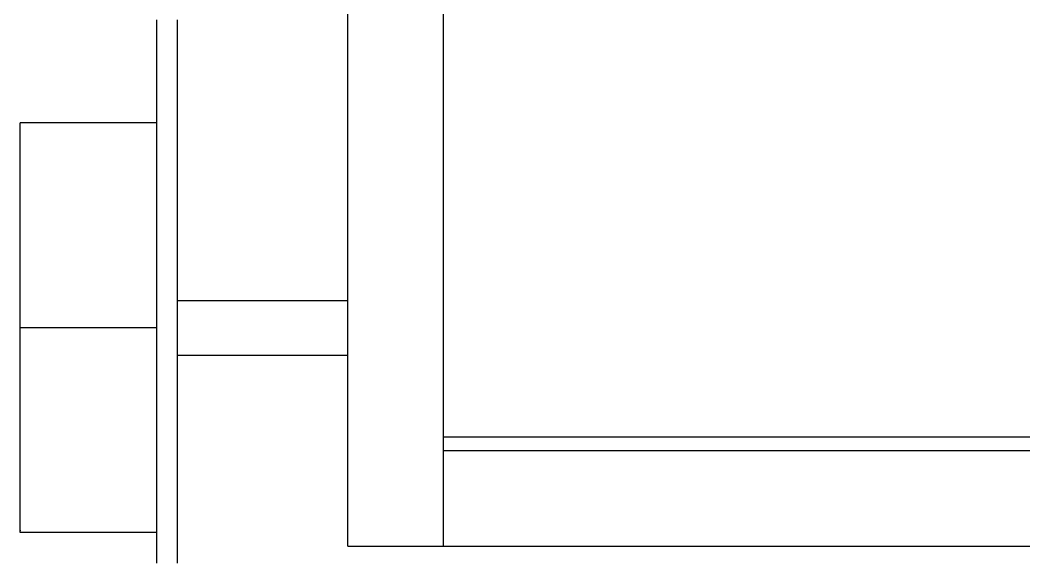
# Model space of a CAD drawing. Extents: x -24 to 123, y -44 to 344.
# Drawn here: x -24 to 49.5, y -1.2 to 38.5 of the extents above; entities that cross this region are included whole.
import ezdxf

# ---------------------------------------------------------------- set-up
doc = ezdxf.new("R2010")
doc.units = 0
doc.layers.get('0').update_dxf_attribs({"linetype": 'continuous'})

# ---------------------------------------------------------------- blocks, each defined once
blk = doc.blocks.new('FUSION037')
at = {"color": 0}
for p, q in [((0, 0), (0, 300)), ((7, 7), (7, 184)), ((7, 8), (7, 183)), ((-14, 31), (-24, 31)), ((-12.5, 18), (0, 18)), ((-14, 16), (-24, 16)), ((-12.5, 14), (0, 14)), ((7, 8), (87, 8)), ((7, 7), (87, 7)), ((7, 0), (7, 7)), ((-14, 1), (-24, 1)), ((0, 0), (7, 0)), ((7, 0), (87, 0))]:
    blk.add_line(p, q, dxfattribs=at)
for points in [[(-14, 38.55), (-14, 38.5), (-14, 38.45), (-14, 38.4), (-14, 38.35), (-14, 38.3), (-14, 38.25), (-14, 38.2), (-14, 38.15), (-14, 38.1), (-14, 38.05), (-14, 38), (-14, 37.95), (-14, 37.9), (-14, 37.85), (-14, 37.8), (-14, 37.75), (-14, 37.7), (-14, 37.65), (-14, 37.6), (-14, 37.55), (-14, 37.5), (-14, 37.45), (-14, 37.4), (-14, 37.35), (-14, 37.3), (-14, 37.25), (-14, 37.2), (-14, 37.15), (-14, 37.1), (-14, 37.05), (-14, 37), (-14, 36.95), (-14, 36.9), (-14, 36.85), (-14, 36.8), (-14, 36.75), (-14, 36.7), (-14, 36.65), (-14, 36.6), (-14, 36.55), (-14, 36.5), (-14, 36.45), (-14, 36.4), (-14, 36.35), (-14, 36.3), (-14, 36.25), (-14, 36.2), (-14, 36.15), (-14, 36.1), (-14, 36.05), (-14, 36), (-14, 35.95), (-14, 35.9), (-14, 35.85), (-14, 35.8), (-14, 35.75), (-14, 35.7), (-14, 35.65), (-14, 35.6), (-14, 35.55), (-14, 35.5), (-14, 35.45), (-14, 35.4), (-14, 35.35), (-14, 35.3), (-14, 35.25), (-14, 35.2), (-14, 35.15), (-14, 35.1), (-14, 35.05), (-14, 35), (-14, 34.95), (-14, 34.9), (-14, 34.85), (-14, 34.8), (-14, 34.75), (-14, 34.7), (-14, 34.65), (-14, 34.6), (-14, 34.55), (-14, 34.5), (-14, 34.45), (-14, 34.4), (-14, 34.35), (-14, 34.3), (-14, 34.25), (-14, 34.2), (-14, 34.15), (-14, 34.1), (-14, 34.05), (-14, 34), (-14, 33.95), (-14, 33.9), (-14, 33.85), (-14, 33.8), (-14, 33.75), (-14, 33.7), (-14, 33.65), (-14, 33.6), (-14, 33.55), (-14, 33.5), (-14, 33.45), (-14, 33.4), (-14, 33.35), (-14, 33.3), (-14, 33.25), (-14, 33.2), (-14, 33.15), (-14, 33.1), (-14, 33.05), (-14, 33), (-14, 32.95), (-14, 32.9), (-14, 32.85), (-14, 32.8), (-14, 32.75), (-14, 32.7), (-14, 32.65), (-14, 32.6), (-14, 32.55), (-14, 32.5), (-14, 32.45), (-14, 32.4), (-14, 32.35), (-14, 32.3), (-14, 32.25), (-14, 32.2), (-14, 32.15), (-14, 32.1), (-14, 32.05), (-14, 32), (-14, 31.95), (-14, 31.9), (-14, 31.85), (-14, 31.8), (-14, 31.75), (-14, 31.7), (-14, 31.65), (-14, 31.6), (-14, 31.55), (-14, 31.5), (-14, 31.45), (-14, 31.4), (-14, 31.35), (-14, 31.3), (-14, 31.25), (-14, 31.2), (-14, 31.15), (-14, 31.1), (-14, 31.05), (-14, 31), (-14, 30.95), (-14, 30.9), (-14, 30.85), (-14, 30.8), (-14, 30.75), (-14, 30.7), (-14, 30.65), (-14, 30.6), (-14, 30.55), (-14, 30.5), (-14, 30.45), (-14, 30.4), (-14, 30.35), (-14, 30.3), (-14, 30.25), (-14, 30.2), (-14, 30.15), (-14, 30.1), (-14, 30.05), (-14, 30), (-14, 29.95), (-14, 29.9), (-14, 29.85), (-14, 29.8), (-14, 29.75), (-14, 29.7), (-14, 29.65), (-14, 29.6), (-14, 29.55), (-14, 29.5), (-14, 29.45), (-14, 29.4), (-14, 29.35), (-14, 29.3), (-14, 29.25), (-14, 29.2), (-14, 29.15), (-14, 29.1), (-14, 29.05), (-14, 29), (-14, 28.95), (-14, 28.9), (-14, 28.85), (-14, 28.8), (-14, 28.75), (-14, 28.7), (-14, 28.65), (-14, 28.6), (-14, 28.55), (-14, 28.5), (-14, 28.45), (-14, 28.4), (-14, 28.35), (-14, 28.3), (-14, 28.25), (-14, 28.2), (-14, 28.15), (-14, 28.1), (-14, 28.05), (-14, 28), (-14, 27.95), (-14, 27.9), (-14, 27.85), (-14, 27.8), (-14, 27.75), (-14, 27.7), (-14, 27.65), (-14, 27.6), (-14, 27.55), (-14, 27.5), (-14, 27.45), (-14, 27.4), (-14, 27.35), (-14, 27.3), (-14, 27.25), (-14, 27.2), (-14, 27.15), (-14, 27.1), (-14, 27.05), (-14, 27), (-14, 26.95), (-14, 26.9), (-14, 26.85), (-14, 26.8), (-14, 26.75), (-14, 26.7), (-14, 26.65), (-14, 26.6), (-14, 26.55), (-14, 26.5), (-14, 26.45), (-14, 26.4), (-14, 26.35), (-14, 26.3), (-14, 26.25), (-14, 26.2), (-14, 26.15), (-14, 26.1), (-14, 26.05), (-14, 26), (-14, 25.95), (-14, 25.9), (-14, 25.85), (-14, 25.8), (-14, 25.75), (-14, 25.7), (-14, 25.65), (-14, 25.6), (-14, 25.55), (-14, 25.5), (-14, 25.45), (-14, 25.4), (-14, 25.35), (-14, 25.3), (-14, 25.25), (-14, 25.2), (-14, 25.15), (-14, 25.1), (-14, 25.05), (-14, 25), (-14, 24.95), (-14, 24.9), (-14, 24.85), (-14, 24.8), (-14, 24.75), (-14, 24.7), (-14, 24.65), (-14, 24.6), (-14, 24.55), (-14, 24.5), (-14, 24.45), (-14, 24.4), (-14, 24.35), (-14, 24.3), (-14, 24.25), (-14, 24.2), (-14, 24.15), (-14, 24.1), (-14, 24.05), (-14, 24), (-14, 23.95), (-14, 23.9), (-14, 23.85), (-14, 23.8), (-14, 23.75), (-14, 23.7), (-14, 23.65), (-14, 23.6), (-14, 23.55), (-14, 23.5), (-14, 23.45), (-14, 23.4), (-14, 23.35), (-14, 23.3), (-14, 23.25), (-14, 23.2), (-14, 23.15), (-14, 23.1), (-14, 23.05), (-14, 23), (-14, 22.95), (-14, 22.9), (-14, 22.85), (-14, 22.8), (-14, 22.75), (-14, 22.7), (-14, 22.65), (-14, 22.6), (-14, 22.55), (-14, 22.5), (-14, 22.45), (-14, 22.4), (-14, 22.35), (-14, 22.3), (-14, 22.25), (-14, 22.2), (-14, 22.15), (-14, 22.1), (-14, 22.05), (-14, 22), (-14, 21.95), (-14, 21.9), (-14, 21.85), (-14, 21.8), (-14, 21.75), (-14, 21.7), (-14, 21.65), (-14, 21.6), (-14, 21.55), (-14, 21.5), (-14, 21.45), (-14, 21.4), (-14, 21.35), (-14, 21.3), (-14, 21.25), (-14, 21.2), (-14, 21.15), (-14, 21.1), (-14, 21.05), (-14, 21), (-14, 20.95), (-14, 20.9), (-14, 20.85), (-14, 20.8), (-14, 20.75), (-14, 20.7), (-14, 20.65), (-14, 20.6), (-14, 20.55), (-14, 20.5), (-14, 20.45), (-14, 20.4), (-14, 20.35), (-14, 20.3), (-14, 20.25), (-14, 20.2), (-14, 20.15), (-14, 20.1), (-14, 20.05), (-14, 20), (-14, 19.95), (-14, 19.9), (-14, 19.85), (-14, 19.8), (-14, 19.75), (-14, 19.7), (-14, 19.65), (-14, 19.6), (-14, 19.55), (-14, 19.5), (-14, 19.45), (-14, 19.4), (-14, 19.35), (-14, 19.3), (-14, 19.25), (-14, 19.2), (-14, 19.15), (-14, 19.1), (-14, 19.05), (-14, 19), (-14, 18.95), (-14, 18.9), (-14, 18.85), (-14, 18.8), (-14, 18.75), (-14, 18.7), (-14, 18.65), (-14, 18.6), (-14, 18.55), (-14, 18.5), (-14, 18.45), (-14, 18.4), (-14, 18.35), (-14, 18.3), (-14, 18.25), (-14, 18.2), (-14, 18.15), (-14, 18.1), (-14, 18.05), (-14, 18), (-14, 17.95), (-14, 17.9), (-14, 17.85), (-14, 17.8), (-14, 17.75), (-14, 17.7), (-14, 17.65), (-14, 17.6), (-14, 17.55), (-14, 17.5), (-14, 17.45), (-14, 17.4), (-14, 17.35), (-14, 17.3), (-14, 17.25), (-14, 17.2), (-14, 17.15), (-14, 17.1), (-14, 17.05), (-14, 17), (-14, 16.95), (-14, 16.9), (-14, 16.85), (-14, 16.8), (-14, 16.75), (-14, 16.7), (-14, 16.65), (-14, 16.6), (-14, 16.55), (-14, 16.5), (-14, 16.45), (-14, 16.4), (-14, 16.35), (-14, 16.3), (-14, 16.25), (-14, 16.2), (-14, 16.15), (-14, 16.1), (-14, 16.05), (-14, 16), (-14, 15.95), (-14, 15.9), (-14, 15.85), (-14, 15.8), (-14, 15.75), (-14, 15.7), (-14, 15.65), (-14, 15.6), (-14, 15.55), (-14, 15.5), (-14, 15.45), (-14, 15.4), (-14, 15.35), (-14, 15.3), (-14, 15.25), (-14, 15.2), (-14, 15.15), (-14, 15.1), (-14, 15.05), (-14, 15), (-14, 14.95), (-14, 14.9), (-14, 14.85), (-14, 14.8), (-14, 14.75), (-14, 14.7), (-14, 14.65), (-14, 14.6), (-14, 14.55), (-14, 14.5), (-14, 14.45), (-14, 14.4), (-14, 14.35), (-14, 14.3), (-14, 14.25), (-14, 14.2), (-14, 14.15), (-14, 14.1), (-14, 14.05), (-14, 14), (-14, 13.95), (-14, 13.9), (-14, 13.85), (-14, 13.8), (-14, 13.75), (-14, 13.7), (-14, 13.65), (-14, 13.6), (-14, 13.55), (-14, 13.5), (-14, 13.45), (-14, 13.4), (-14, 13.35), (-14, 13.3), (-14, 13.25), (-14, 13.2), (-14, 13.15), (-14, 13.1), (-14, 13.05), (-14, 13), (-14, 12.95), (-14, 12.9), (-14, 12.85), (-14, 12.8), (-14, 12.75), (-14, 12.7), (-14, 12.65), (-14, 12.6), (-14, 12.55), (-14, 12.5), (-14, 12.45), (-14, 12.4), (-14, 12.35), (-14, 12.3), (-14, 12.25), (-14, 12.2), (-14, 12.15), (-14, 12.1), (-14, 12.05), (-14, 12), (-14, 11.95), (-14, 11.9), (-14, 11.85), (-14, 11.8), (-14, 11.75), (-14, 11.7), (-14, 11.65), (-14, 11.6), (-14, 11.55), (-14, 11.5), (-14, 11.45), (-14, 11.4), (-14, 11.35), (-14, 11.3), (-14, 11.25), (-14, 11.2), (-14, 11.15), (-14, 11.1), (-14, 11.05), (-14, 11), (-14, 10.95), (-14, 10.9), (-14, 10.85), (-14, 10.8), (-14, 10.75), (-14, 10.7), (-14, 10.65), (-14, 10.6), (-14, 10.55), (-14, 10.5), (-14, 10.45), (-14, 10.4), (-14, 10.35), (-14, 10.3), (-14, 10.25), (-14, 10.2), (-14, 10.15), (-14, 10.1), (-14, 10.05), (-14, 10), (-14, 9.95), (-14, 9.9), (-14, 9.85), (-14, 9.8), (-14, 9.75), (-14, 9.7), (-14, 9.65), (-14, 9.6), (-14, 9.55), (-14, 9.5), (-14, 9.45), (-14, 9.4), (-14, 9.35), (-14, 9.3), (-14, 9.25), (-14, 9.2), (-14, 9.15), (-14, 9.1), (-14, 9.05), (-14, 9), (-14, 8.95), (-14, 8.9), (-14, 8.85), (-14, 8.8), (-14, 8.75), (-14, 8.7), (-14, 8.65), (-14, 8.6), (-14, 8.55), (-14, 8.5), (-14, 8.45), (-14, 8.4), (-14, 8.35), (-14, 8.3), (-14, 8.25), (-14, 8.2), (-14, 8.15), (-14, 8.1), (-14, 8.05), (-14, 8), (-14, 7.95), (-14, 7.9), (-14, 7.85), (-14, 7.8), (-14, 7.75), (-14, 7.7), (-14, 7.65), (-14, 7.6), (-14, 7.55), (-14, 7.5), (-14, 7.45), (-14, 7.4), (-14, 7.35), (-14, 7.3), (-14, 7.25), (-14, 7.2), (-14, 7.15), (-14, 7.1), (-14, 7.05), (-14, 7), (-14, 6.95), (-14, 6.9), (-14, 6.85), (-14, 6.8), (-14, 6.75), (-14, 6.7), (-14, 6.65), (-14, 6.6), (-14, 6.55), (-14, 6.5), (-14, 6.45), (-14, 6.4), (-14, 6.35), (-14, 6.3), (-14, 6.25), (-14, 6.2), (-14, 6.15), (-14, 6.1), (-14, 6.05), (-14, 6), (-14, 5.95), (-14, 5.9), (-14, 5.85), (-14, 5.8), (-14, 5.75), (-14, 5.7), (-14, 5.65), (-14, 5.6), (-14, 5.55), (-14, 5.5), (-14, 5.45), (-14, 5.4), (-14, 5.35), (-14, 5.3), (-14, 5.25), (-14, 5.2), (-14, 5.15), (-14, 5.1), (-14, 5.05), (-14, 5), (-14, 4.95), (-14, 4.9), (-14, 4.85), (-14, 4.8), (-14, 4.75), (-14, 4.7), (-14, 4.65), (-14, 4.6), (-14, 4.55), (-14, 4.5), (-14, 4.45), (-14, 4.4), (-14, 4.35), (-14, 4.3), (-14, 4.25), (-14, 4.2), (-14, 4.15), (-14, 4.1), (-14, 4.05), (-14, 4), (-14, 3.95), (-14, 3.9), (-14, 3.85), (-14, 3.8), (-14, 3.75), (-14, 3.7), (-14, 3.65), (-14, 3.6), (-14, 3.55), (-14, 3.5), (-14, 3.45), (-14, 3.4), (-14, 3.35), (-14, 3.3), (-14, 3.25), (-14, 3.2), (-14, 3.15), (-14, 3.1), (-14, 3.05), (-14, 3), (-14, 2.95), (-14, 2.9), (-14, 2.85), (-14, 2.8), (-14, 2.75), (-14, 2.7), (-14, 2.65), (-14, 2.6), (-14, 2.55), (-14, 2.5), (-14, 2.45), (-14, 2.4), (-14, 2.35), (-14, 2.3), (-14, 2.25), (-14, 2.2), (-14, 2.15), (-14, 2.1), (-14, 2.05), (-14, 2), (-14, 1.95), (-14, 1.9), (-14, 1.85), (-14, 1.8), (-14, 1.75), (-14, 1.7), (-14, 1.65), (-14, 1.6), (-14, 1.55), (-14, 1.5), (-14, 1.45), (-14, 1.4), (-14, 1.35), (-14, 1.3), (-14, 1.25), (-14, 1.2), (-14, 1.15), (-14, 1.1), (-14, 1.05), (-14, 1), (-14, 0.95), (-14, 0.9), (-14, 0.85), (-14, 0.8), (-14, 0.75), (-14, 0.7), (-14, 0.65), (-14, 0.6), (-14, 0.55), (-14, 0.5), (-14, 0.45), (-14, 0.4), (-14, 0.35), (-14, 0.3), (-14, 0.25), (-14, 0.2), (-14, 0.15), (-14, 0.1), (-14, 0.05), (-14, 0), (-14, -0.05), (-14, -0.1), (-14, -0.15), (-14, -0.2), (-14, -0.25), (-14, -0.3), (-14, -0.35), (-14, -0.4), (-14, -0.45), (-14, -0.5), (-14, -0.55), (-14, -0.6), (-14, -0.65), (-14, -0.7), (-14, -0.75), (-14, -0.8), (-14, -0.85), (-14, -0.9), (-14, -0.95), (-14, -1), (-14, -1.05), (-14, -1.1), (-14, -1.15), (-14, -1.2), (-14, -1.25)], [(-12.5, 38.55), (-12.5, 38.5), (-12.5, 38.45), (-12.5, 38.4), (-12.5, 38.35), (-12.5, 38.3), (-12.5, 38.25), (-12.5, 38.2), (-12.5, 38.15), (-12.5, 38.1), (-12.5, 38.05), (-12.5, 38), (-12.5, 37.95), (-12.5, 37.9), (-12.5, 37.85), (-12.5, 37.8), (-12.5, 37.75), (-12.5, 37.7), (-12.5, 37.65), (-12.5, 37.6), (-12.5, 37.55), (-12.5, 37.5), (-12.5, 37.45), (-12.5, 37.4), (-12.5, 37.35), (-12.5, 37.3), (-12.5, 37.25), (-12.5, 37.2), (-12.5, 37.15), (-12.5, 37.1), (-12.5, 37.05), (-12.5, 37), (-12.5, 36.95), (-12.5, 36.9), (-12.5, 36.85), (-12.5, 36.8), (-12.5, 36.75), (-12.5, 36.7), (-12.5, 36.65), (-12.5, 36.6), (-12.5, 36.55), (-12.5, 36.5), (-12.5, 36.45), (-12.5, 36.4), (-12.5, 36.35), (-12.5, 36.3), (-12.5, 36.25), (-12.5, 36.2), (-12.5, 36.15), (-12.5, 36.1), (-12.5, 36.05), (-12.5, 36), (-12.5, 35.95), (-12.5, 35.9), (-12.5, 35.85), (-12.5, 35.8), (-12.5, 35.75), (-12.5, 35.7), (-12.5, 35.65), (-12.5, 35.6), (-12.5, 35.55), (-12.5, 35.5), (-12.5, 35.45), (-12.5, 35.4), (-12.5, 35.35), (-12.5, 35.3), (-12.5, 35.25), (-12.5, 35.2), (-12.5, 35.15), (-12.5, 35.1), (-12.5, 35.05), (-12.5, 35), (-12.5, 34.95), (-12.5, 34.9), (-12.5, 34.85), (-12.5, 34.8), (-12.5, 34.75), (-12.5, 34.7), (-12.5, 34.65), (-12.5, 34.6), (-12.5, 34.55), (-12.5, 34.5), (-12.5, 34.45), (-12.5, 34.4), (-12.5, 34.35), (-12.5, 34.3), (-12.5, 34.25), (-12.5, 34.2), (-12.5, 34.15), (-12.5, 34.1), (-12.5, 34.05), (-12.5, 34), (-12.5, 33.95), (-12.5, 33.9), (-12.5, 33.85), (-12.5, 33.8), (-12.5, 33.75), (-12.5, 33.7), (-12.5, 33.65), (-12.5, 33.6), (-12.5, 33.55), (-12.5, 33.5), (-12.5, 33.45), (-12.5, 33.4), (-12.5, 33.35), (-12.5, 33.3), (-12.5, 33.25), (-12.5, 33.2), (-12.5, 33.15), (-12.5, 33.1), (-12.5, 33.05), (-12.5, 33), (-12.5, 32.95), (-12.5, 32.9), (-12.5, 32.85), (-12.5, 32.8), (-12.5, 32.75), (-12.5, 32.7), (-12.5, 32.65), (-12.5, 32.6), (-12.5, 32.55), (-12.5, 32.5), (-12.5, 32.45), (-12.5, 32.4), (-12.5, 32.35), (-12.5, 32.3), (-12.5, 32.25), (-12.5, 32.2), (-12.5, 32.15), (-12.5, 32.1), (-12.5, 32.05), (-12.5, 32), (-12.5, 31.95), (-12.5, 31.9), (-12.5, 31.85), (-12.5, 31.8), (-12.5, 31.75), (-12.5, 31.7), (-12.5, 31.65), (-12.5, 31.6), (-12.5, 31.55), (-12.5, 31.5), (-12.5, 31.45), (-12.5, 31.4), (-12.5, 31.35), (-12.5, 31.3), (-12.5, 31.25), (-12.5, 31.2), (-12.5, 31.15), (-12.5, 31.1), (-12.5, 31.05), (-12.5, 31), (-12.5, 30.95), (-12.5, 30.9), (-12.5, 30.85), (-12.5, 30.8), (-12.5, 30.75), (-12.5, 30.7), (-12.5, 30.65), (-12.5, 30.6), (-12.5, 30.55), (-12.5, 30.5), (-12.5, 30.45), (-12.5, 30.4), (-12.5, 30.35), (-12.5, 30.3), (-12.5, 30.25), (-12.5, 30.2), (-12.5, 30.15), (-12.5, 30.1), (-12.5, 30.05), (-12.5, 30), (-12.5, 29.95), (-12.5, 29.9), (-12.5, 29.85), (-12.5, 29.8), (-12.5, 29.75), (-12.5, 29.7), (-12.5, 29.65), (-12.5, 29.6), (-12.5, 29.55), (-12.5, 29.5), (-12.5, 29.45), (-12.5, 29.4), (-12.5, 29.35), (-12.5, 29.3), (-12.5, 29.25), (-12.5, 29.2), (-12.5, 29.15), (-12.5, 29.1), (-12.5, 29.05), (-12.5, 29), (-12.5, 28.95), (-12.5, 28.9), (-12.5, 28.85), (-12.5, 28.8), (-12.5, 28.75), (-12.5, 28.7), (-12.5, 28.65), (-12.5, 28.6), (-12.5, 28.55), (-12.5, 28.5), (-12.5, 28.45), (-12.5, 28.4), (-12.5, 28.35), (-12.5, 28.3), (-12.5, 28.25), (-12.5, 28.2), (-12.5, 28.15), (-12.5, 28.1), (-12.5, 28.05), (-12.5, 28), (-12.5, 27.95), (-12.5, 27.9), (-12.5, 27.85), (-12.5, 27.8), (-12.5, 27.75), (-12.5, 27.7), (-12.5, 27.65), (-12.5, 27.6), (-12.5, 27.55), (-12.5, 27.5), (-12.5, 27.45), (-12.5, 27.4), (-12.5, 27.35), (-12.5, 27.3), (-12.5, 27.25), (-12.5, 27.2), (-12.5, 27.15), (-12.5, 27.1), (-12.5, 27.05), (-12.5, 27), (-12.5, 26.95), (-12.5, 26.9), (-12.5, 26.85), (-12.5, 26.8), (-12.5, 26.75), (-12.5, 26.7), (-12.5, 26.65), (-12.5, 26.6), (-12.5, 26.55), (-12.5, 26.5), (-12.5, 26.45), (-12.5, 26.4), (-12.5, 26.35), (-12.5, 26.3), (-12.5, 26.25), (-12.5, 26.2), (-12.5, 26.15), (-12.5, 26.1), (-12.5, 26.05), (-12.5, 26), (-12.5, 25.95), (-12.5, 25.9), (-12.5, 25.85), (-12.5, 25.8), (-12.5, 25.75), (-12.5, 25.7), (-12.5, 25.65), (-12.5, 25.6), (-12.5, 25.55), (-12.5, 25.5), (-12.5, 25.45), (-12.5, 25.4), (-12.5, 25.35), (-12.5, 25.3), (-12.5, 25.25), (-12.5, 25.2), (-12.5, 25.15), (-12.5, 25.1), (-12.5, 25.05), (-12.5, 25), (-12.5, 24.95), (-12.5, 24.9), (-12.5, 24.85), (-12.5, 24.8), (-12.5, 24.75), (-12.5, 24.7), (-12.5, 24.65), (-12.5, 24.6), (-12.5, 24.55), (-12.5, 24.5), (-12.5, 24.45), (-12.5, 24.4), (-12.5, 24.35), (-12.5, 24.3), (-12.5, 24.25), (-12.5, 24.2), (-12.5, 24.15), (-12.5, 24.1), (-12.5, 24.05), (-12.5, 24), (-12.5, 23.95), (-12.5, 23.9), (-12.5, 23.85), (-12.5, 23.8), (-12.5, 23.75), (-12.5, 23.7), (-12.5, 23.65), (-12.5, 23.6), (-12.5, 23.55), (-12.5, 23.5), (-12.5, 23.45), (-12.5, 23.4), (-12.5, 23.35), (-12.5, 23.3), (-12.5, 23.25), (-12.5, 23.2), (-12.5, 23.15), (-12.5, 23.1), (-12.5, 23.05), (-12.5, 23), (-12.5, 22.95), (-12.5, 22.9), (-12.5, 22.85), (-12.5, 22.8), (-12.5, 22.75), (-12.5, 22.7), (-12.5, 22.65), (-12.5, 22.6), (-12.5, 22.55), (-12.5, 22.5), (-12.5, 22.45), (-12.5, 22.4), (-12.5, 22.35), (-12.5, 22.3), (-12.5, 22.25), (-12.5, 22.2), (-12.5, 22.15), (-12.5, 22.1), (-12.5, 22.05), (-12.5, 22), (-12.5, 21.95), (-12.5, 21.9), (-12.5, 21.85), (-12.5, 21.8), (-12.5, 21.75), (-12.5, 21.7), (-12.5, 21.65), (-12.5, 21.6), (-12.5, 21.55), (-12.5, 21.5), (-12.5, 21.45), (-12.5, 21.4), (-12.5, 21.35), (-12.5, 21.3), (-12.5, 21.25), (-12.5, 21.2), (-12.5, 21.15), (-12.5, 21.1), (-12.5, 21.05), (-12.5, 21), (-12.5, 20.95), (-12.5, 20.9), (-12.5, 20.85), (-12.5, 20.8), (-12.5, 20.75), (-12.5, 20.7), (-12.5, 20.65), (-12.5, 20.6), (-12.5, 20.55), (-12.5, 20.5), (-12.5, 20.45), (-12.5, 20.4), (-12.5, 20.35), (-12.5, 20.3), (-12.5, 20.25), (-12.5, 20.2), (-12.5, 20.15), (-12.5, 20.1), (-12.5, 20.05), (-12.5, 20), (-12.5, 19.95), (-12.5, 19.9), (-12.5, 19.85), (-12.5, 19.8), (-12.5, 19.75), (-12.5, 19.7), (-12.5, 19.65), (-12.5, 19.6), (-12.5, 19.55), (-12.5, 19.5), (-12.5, 19.45), (-12.5, 19.4), (-12.5, 19.35), (-12.5, 19.3), (-12.5, 19.25), (-12.5, 19.2), (-12.5, 19.15), (-12.5, 19.1), (-12.5, 19.05), (-12.5, 19), (-12.5, 18.95), (-12.5, 18.9), (-12.5, 18.85), (-12.5, 18.8), (-12.5, 18.75), (-12.5, 18.7), (-12.5, 18.65), (-12.5, 18.6), (-12.5, 18.55), (-12.5, 18.5), (-12.5, 18.45), (-12.5, 18.4), (-12.5, 18.35), (-12.5, 18.3), (-12.5, 18.25), (-12.5, 18.2), (-12.5, 18.15), (-12.5, 18.1), (-12.5, 18.05), (-12.5, 18), (-12.5, 17.95), (-12.5, 17.9), (-12.5, 17.85), (-12.5, 17.8), (-12.5, 17.75), (-12.5, 17.7), (-12.5, 17.65), (-12.5, 17.6), (-12.5, 17.55), (-12.5, 17.5), (-12.5, 17.45), (-12.5, 17.4), (-12.5, 17.35), (-12.5, 17.3), (-12.5, 17.25), (-12.5, 17.2), (-12.5, 17.15), (-12.5, 17.1), (-12.5, 17.05), (-12.5, 17), (-12.5, 16.95), (-12.5, 16.9), (-12.5, 16.85), (-12.5, 16.8), (-12.5, 16.75), (-12.5, 16.7), (-12.5, 16.65), (-12.5, 16.6), (-12.5, 16.55), (-12.5, 16.5), (-12.5, 16.45), (-12.5, 16.4), (-12.5, 16.35), (-12.5, 16.3), (-12.5, 16.25), (-12.5, 16.2), (-12.5, 16.15), (-12.5, 16.1), (-12.5, 16.05), (-12.5, 16), (-12.5, 15.95), (-12.5, 15.9), (-12.5, 15.85), (-12.5, 15.8), (-12.5, 15.75), (-12.5, 15.7), (-12.5, 15.65), (-12.5, 15.6), (-12.5, 15.55), (-12.5, 15.5), (-12.5, 15.45), (-12.5, 15.4), (-12.5, 15.35), (-12.5, 15.3), (-12.5, 15.25), (-12.5, 15.2), (-12.5, 15.15), (-12.5, 15.1), (-12.5, 15.05), (-12.5, 15), (-12.5, 14.95), (-12.5, 14.9), (-12.5, 14.85), (-12.5, 14.8), (-12.5, 14.75), (-12.5, 14.7), (-12.5, 14.65), (-12.5, 14.6), (-12.5, 14.55), (-12.5, 14.5), (-12.5, 14.45), (-12.5, 14.4), (-12.5, 14.35), (-12.5, 14.3), (-12.5, 14.25), (-12.5, 14.2), (-12.5, 14.15), (-12.5, 14.1), (-12.5, 14.05), (-12.5, 14), (-12.5, 13.95), (-12.5, 13.9), (-12.5, 13.85), (-12.5, 13.8), (-12.5, 13.75), (-12.5, 13.7), (-12.5, 13.65), (-12.5, 13.6), (-12.5, 13.55), (-12.5, 13.5), (-12.5, 13.45), (-12.5, 13.4), (-12.5, 13.35), (-12.5, 13.3), (-12.5, 13.25), (-12.5, 13.2), (-12.5, 13.15), (-12.5, 13.1), (-12.5, 13.05), (-12.5, 13), (-12.5, 12.95), (-12.5, 12.9), (-12.5, 12.85), (-12.5, 12.8), (-12.5, 12.75), (-12.5, 12.7), (-12.5, 12.65), (-12.5, 12.6), (-12.5, 12.55), (-12.5, 12.5), (-12.5, 12.45), (-12.5, 12.4), (-12.5, 12.35), (-12.5, 12.3), (-12.5, 12.25), (-12.5, 12.2), (-12.5, 12.15), (-12.5, 12.1), (-12.5, 12.05), (-12.5, 12), (-12.5, 11.95), (-12.5, 11.9), (-12.5, 11.85), (-12.5, 11.8), (-12.5, 11.75), (-12.5, 11.7), (-12.5, 11.65), (-12.5, 11.6), (-12.5, 11.55), (-12.5, 11.5), (-12.5, 11.45), (-12.5, 11.4), (-12.5, 11.35), (-12.5, 11.3), (-12.5, 11.25), (-12.5, 11.2), (-12.5, 11.15), (-12.5, 11.1), (-12.5, 11.05), (-12.5, 11), (-12.5, 10.95), (-12.5, 10.9), (-12.5, 10.85), (-12.5, 10.8), (-12.5, 10.75), (-12.5, 10.7), (-12.5, 10.65), (-12.5, 10.6), (-12.5, 10.55), (-12.5, 10.5), (-12.5, 10.45), (-12.5, 10.4), (-12.5, 10.35), (-12.5, 10.3), (-12.5, 10.25), (-12.5, 10.2), (-12.5, 10.15), (-12.5, 10.1), (-12.5, 10.05), (-12.5, 10), (-12.5, 9.95), (-12.5, 9.9), (-12.5, 9.85), (-12.5, 9.8), (-12.5, 9.75), (-12.5, 9.7), (-12.5, 9.65), (-12.5, 9.6), (-12.5, 9.55), (-12.5, 9.5), (-12.5, 9.45), (-12.5, 9.4), (-12.5, 9.35), (-12.5, 9.3), (-12.5, 9.25), (-12.5, 9.2), (-12.5, 9.15), (-12.5, 9.1), (-12.5, 9.05), (-12.5, 9), (-12.5, 8.95), (-12.5, 8.9), (-12.5, 8.85), (-12.5, 8.8), (-12.5, 8.75), (-12.5, 8.7), (-12.5, 8.65), (-12.5, 8.6), (-12.5, 8.55), (-12.5, 8.5), (-12.5, 8.45), (-12.5, 8.4), (-12.5, 8.35), (-12.5, 8.3), (-12.5, 8.25), (-12.5, 8.2), (-12.5, 8.15), (-12.5, 8.1), (-12.5, 8.05), (-12.5, 8), (-12.5, 7.95), (-12.5, 7.9), (-12.5, 7.85), (-12.5, 7.8), (-12.5, 7.75), (-12.5, 7.7), (-12.5, 7.65), (-12.5, 7.6), (-12.5, 7.55), (-12.5, 7.5), (-12.5, 7.45), (-12.5, 7.4), (-12.5, 7.35), (-12.5, 7.3), (-12.5, 7.25), (-12.5, 7.2), (-12.5, 7.15), (-12.5, 7.1), (-12.5, 7.05), (-12.5, 7), (-12.5, 6.95), (-12.5, 6.9), (-12.5, 6.85), (-12.5, 6.8), (-12.5, 6.75), (-12.5, 6.7), (-12.5, 6.65), (-12.5, 6.6), (-12.5, 6.55), (-12.5, 6.5), (-12.5, 6.45), (-12.5, 6.4), (-12.5, 6.35), (-12.5, 6.3), (-12.5, 6.25), (-12.5, 6.2), (-12.5, 6.15), (-12.5, 6.1), (-12.5, 6.05), (-12.5, 6), (-12.5, 5.95), (-12.5, 5.9), (-12.5, 5.85), (-12.5, 5.8), (-12.5, 5.75), (-12.5, 5.7), (-12.5, 5.65), (-12.5, 5.6), (-12.5, 5.55), (-12.5, 5.5), (-12.5, 5.45), (-12.5, 5.4), (-12.5, 5.35), (-12.5, 5.3), (-12.5, 5.25), (-12.5, 5.2), (-12.5, 5.15), (-12.5, 5.1), (-12.5, 5.05), (-12.5, 5), (-12.5, 4.95), (-12.5, 4.9), (-12.5, 4.85), (-12.5, 4.8), (-12.5, 4.75), (-12.5, 4.7), (-12.5, 4.65), (-12.5, 4.6), (-12.5, 4.55), (-12.5, 4.5), (-12.5, 4.45), (-12.5, 4.4), (-12.5, 4.35), (-12.5, 4.3), (-12.5, 4.25), (-12.5, 4.2), (-12.5, 4.15), (-12.5, 4.1), (-12.5, 4.05), (-12.5, 4), (-12.5, 3.95), (-12.5, 3.9), (-12.5, 3.85), (-12.5, 3.8), (-12.5, 3.75), (-12.5, 3.7), (-12.5, 3.65), (-12.5, 3.6), (-12.5, 3.55), (-12.5, 3.5), (-12.5, 3.45), (-12.5, 3.4), (-12.5, 3.35), (-12.5, 3.3), (-12.5, 3.25), (-12.5, 3.2), (-12.5, 3.15), (-12.5, 3.1), (-12.5, 3.05), (-12.5, 3), (-12.5, 2.95), (-12.5, 2.9), (-12.5, 2.85), (-12.5, 2.8), (-12.5, 2.75), (-12.5, 2.7), (-12.5, 2.65), (-12.5, 2.6), (-12.5, 2.55), (-12.5, 2.5), (-12.5, 2.45), (-12.5, 2.4), (-12.5, 2.35), (-12.5, 2.3), (-12.5, 2.25), (-12.5, 2.2), (-12.5, 2.15), (-12.5, 2.1), (-12.5, 2.05), (-12.5, 2), (-12.5, 1.95), (-12.5, 1.9), (-12.5, 1.85), (-12.5, 1.8), (-12.5, 1.75), (-12.5, 1.7), (-12.5, 1.65), (-12.5, 1.6), (-12.5, 1.55), (-12.5, 1.5), (-12.5, 1.45), (-12.5, 1.4), (-12.5, 1.35), (-12.5, 1.3), (-12.5, 1.25), (-12.5, 1.2), (-12.5, 1.15), (-12.5, 1.1), (-12.5, 1.05), (-12.5, 1), (-12.5, 0.95), (-12.5, 0.9), (-12.5, 0.85), (-12.5, 0.8), (-12.5, 0.75), (-12.5, 0.7), (-12.5, 0.65), (-12.5, 0.6), (-12.5, 0.55), (-12.5, 0.5), (-12.5, 0.45), (-12.5, 0.4), (-12.5, 0.35), (-12.5, 0.3), (-12.5, 0.25), (-12.5, 0.2), (-12.5, 0.15), (-12.5, 0.1), (-12.5, 0.05), (-12.5, 0), (-12.5, -0.05), (-12.5, -0.1), (-12.5, -0.15), (-12.5, -0.2), (-12.5, -0.25), (-12.5, -0.3), (-12.5, -0.35), (-12.5, -0.4), (-12.5, -0.45), (-12.5, -0.5), (-12.5, -0.55), (-12.5, -0.6), (-12.5, -0.65), (-12.5, -0.7), (-12.5, -0.75), (-12.5, -0.8), (-12.5, -0.85), (-12.5, -0.9), (-12.5, -0.95), (-12.5, -1), (-12.5, -1.05), (-12.5, -1.1), (-12.5, -1.15), (-12.5, -1.2), (-12.5, -1.25)], [(-24, 16), (-24, 16.05), (-24, 16.1), (-24, 16.15), (-24, 16.2), (-24, 16.25), (-24, 16.3), (-24, 16.35), (-24, 16.4), (-24, 16.45), (-24, 16.5), (-24, 16.55), (-24, 16.6), (-24, 16.65), (-24, 16.7), (-24, 16.75), (-24, 16.8), (-24, 16.85), (-24, 16.9), (-24, 16.95), (-24, 17), (-24, 17.05), (-24, 17.1), (-24, 17.15), (-24, 17.2), (-24, 17.25), (-24, 17.3), (-24, 17.35), (-24, 17.4), (-24, 17.45), (-24, 17.5), (-24, 17.55), (-24, 17.6), (-24, 17.65), (-24, 17.7), (-24, 17.75), (-24, 17.8), (-24, 17.85), (-24, 17.9), (-24, 17.95), (-24, 18), (-24, 18.05), (-24, 18.1), (-24, 18.15), (-24, 18.2), (-24, 18.25), (-24, 18.3), (-24, 18.35), (-24, 18.4), (-24, 18.45), (-24, 18.5), (-24, 18.55), (-24, 18.6), (-24, 18.65), (-24, 18.7), (-24, 18.75), (-24, 18.8), (-24, 18.85), (-24, 18.9), (-24, 18.95), (-24, 19), (-24, 19.05), (-24, 19.1), (-24, 19.15), (-24, 19.2), (-24, 19.25), (-24, 19.3), (-24, 19.35), (-24, 19.4), (-24, 19.45), (-24, 19.5), (-24, 19.55), (-24, 19.6), (-24, 19.65), (-24, 19.7), (-24, 19.75), (-24, 19.8), (-24, 19.85), (-24, 19.9), (-24, 19.95), (-24, 20), (-24, 20.05), (-24, 20.1), (-24, 20.15), (-24, 20.2), (-24, 20.25), (-24, 20.3), (-24, 20.35), (-24, 20.4), (-24, 20.45), (-24, 20.5), (-24, 20.55), (-24, 20.6), (-24, 20.65), (-24, 20.7), (-24, 20.75), (-24, 20.8), (-24, 20.85), (-24, 20.9), (-24, 20.95), (-24, 21), (-24, 21.05), (-24, 21.1), (-24, 21.15), (-24, 21.2), (-24, 21.25), (-24, 21.3), (-24, 21.35), (-24, 21.4), (-24, 21.45), (-24, 21.5), (-24, 21.55), (-24, 21.6), (-24, 21.65), (-24, 21.7), (-24, 21.75), (-24, 21.8), (-24, 21.85), (-24, 21.9), (-24, 21.95), (-24, 22), (-24, 22.05), (-24, 22.1), (-24, 22.15), (-24, 22.2), (-24, 22.25), (-24, 22.3), (-24, 22.35), (-24, 22.4), (-24, 22.45), (-24, 22.5), (-24, 22.55), (-24, 22.6), (-24, 22.65), (-24, 22.7), (-24, 22.75), (-24, 22.8), (-24, 22.85), (-24, 22.9), (-24, 22.95), (-24, 23), (-24, 23.05), (-24, 23.1), (-24, 23.15), (-24, 23.2), (-24, 23.25), (-24, 23.3), (-24, 23.35), (-24, 23.4), (-24, 23.45), (-24, 23.5), (-24, 23.55), (-24, 23.6), (-24, 23.65), (-24, 23.7), (-24, 23.75), (-24, 23.8), (-24, 23.85), (-24, 23.9), (-24, 23.95), (-24, 24), (-24, 24.05), (-24, 24.1), (-24, 24.15), (-24, 24.2), (-24, 24.25), (-24, 24.3), (-24, 24.35), (-24, 24.4), (-24, 24.45), (-24, 24.5), (-24, 24.55), (-24, 24.6), (-24, 24.65), (-24, 24.7), (-24, 24.75), (-24, 24.8), (-24, 24.85), (-24, 24.9), (-24, 24.95), (-24, 25), (-24, 25.05), (-24, 25.1), (-24, 25.15), (-24, 25.2), (-24, 25.25), (-24, 25.3), (-24, 25.35), (-24, 25.4), (-24, 25.45), (-24, 25.5), (-24, 25.55), (-24, 25.6), (-24, 25.65), (-24, 25.7), (-24, 25.75), (-24, 25.8), (-24, 25.85), (-24, 25.9), (-24, 25.95), (-24, 26), (-24, 26.05), (-24, 26.1), (-24, 26.15), (-24, 26.2), (-24, 26.25), (-24, 26.3), (-24, 26.35), (-24, 26.4), (-24, 26.45), (-24, 26.5), (-24, 26.55), (-24, 26.6), (-24, 26.65), (-24, 26.7), (-24, 26.75), (-24, 26.8), (-24, 26.85), (-24, 26.9), (-24, 26.95), (-24, 27), (-24, 27.05), (-24, 27.1), (-24, 27.15), (-24, 27.2), (-24, 27.25), (-24, 27.3), (-24, 27.35), (-24, 27.4), (-24, 27.45), (-24, 27.5), (-24, 27.55), (-24, 27.6), (-24, 27.65), (-24, 27.7), (-24, 27.75), (-24, 27.8), (-24, 27.85), (-24, 27.9), (-24, 27.95), (-24, 28), (-24, 28.05), (-24, 28.1), (-24, 28.15), (-24, 28.2), (-24, 28.25), (-24, 28.3), (-24, 28.35), (-24, 28.4), (-24, 28.45), (-24, 28.5), (-24, 28.55), (-24, 28.6), (-24, 28.65), (-24, 28.7), (-24, 28.75), (-24, 28.8), (-24, 28.85), (-24, 28.9), (-24, 28.95), (-24, 29), (-24, 29.05), (-24, 29.1), (-24, 29.15), (-24, 29.2), (-24, 29.25), (-24, 29.3), (-24, 29.35), (-24, 29.4), (-24, 29.45), (-24, 29.5), (-24, 29.55), (-24, 29.6), (-24, 29.65), (-24, 29.7), (-24, 29.75), (-24, 29.8), (-24, 29.85), (-24, 29.9), (-24, 29.95), (-24, 30), (-24, 30.05), (-24, 30.1), (-24, 30.15), (-24, 30.2), (-24, 30.25), (-24, 30.3), (-24, 30.35), (-24, 30.4), (-24, 30.45), (-24, 30.5), (-24, 30.55), (-24, 30.6), (-24, 30.65), (-24, 30.7), (-24, 30.75), (-24, 30.8), (-24, 30.85), (-24, 30.9), (-24, 30.95), (-24, 31)], [(-24, 1), (-24, 1.05), (-24, 1.1), (-24, 1.15), (-24, 1.2), (-24, 1.25), (-24, 1.3), (-24, 1.35), (-24, 1.4), (-24, 1.45), (-24, 1.5), (-24, 1.55), (-24, 1.6), (-24, 1.65), (-24, 1.7), (-24, 1.75), (-24, 1.8), (-24, 1.85), (-24, 1.9), (-24, 1.95), (-24, 2), (-24, 2.05), (-24, 2.1), (-24, 2.15), (-24, 2.2), (-24, 2.25), (-24, 2.3), (-24, 2.35), (-24, 2.4), (-24, 2.45), (-24, 2.5), (-24, 2.55), (-24, 2.6), (-24, 2.65), (-24, 2.7), (-24, 2.75), (-24, 2.8), (-24, 2.85), (-24, 2.9), (-24, 2.95), (-24, 3), (-24, 3.05), (-24, 3.1), (-24, 3.15), (-24, 3.2), (-24, 3.25), (-24, 3.3), (-24, 3.35), (-24, 3.4), (-24, 3.45), (-24, 3.5), (-24, 3.55), (-24, 3.6), (-24, 3.65), (-24, 3.7), (-24, 3.75), (-24, 3.8), (-24, 3.85), (-24, 3.9), (-24, 3.95), (-24, 4), (-24, 4.05), (-24, 4.1), (-24, 4.15), (-24, 4.2), (-24, 4.25), (-24, 4.3), (-24, 4.35), (-24, 4.4), (-24, 4.45), (-24, 4.5), (-24, 4.55), (-24, 4.6), (-24, 4.65), (-24, 4.7), (-24, 4.75), (-24, 4.8), (-24, 4.85), (-24, 4.9), (-24, 4.95), (-24, 5), (-24, 5.05), (-24, 5.1), (-24, 5.15), (-24, 5.2), (-24, 5.25), (-24, 5.3), (-24, 5.35), (-24, 5.4), (-24, 5.45), (-24, 5.5), (-24, 5.55), (-24, 5.6), (-24, 5.65), (-24, 5.7), (-24, 5.75), (-24, 5.8), (-24, 5.85), (-24, 5.9), (-24, 5.95), (-24, 6), (-24, 6.05), (-24, 6.1), (-24, 6.15), (-24, 6.2), (-24, 6.25), (-24, 6.3), (-24, 6.35), (-24, 6.4), (-24, 6.45), (-24, 6.5), (-24, 6.55), (-24, 6.6), (-24, 6.65), (-24, 6.7), (-24, 6.75), (-24, 6.8), (-24, 6.85), (-24, 6.9), (-24, 6.95), (-24, 7), (-24, 7.05), (-24, 7.1), (-24, 7.15), (-24, 7.2), (-24, 7.25), (-24, 7.3), (-24, 7.35), (-24, 7.4), (-24, 7.45), (-24, 7.5), (-24, 7.55), (-24, 7.6), (-24, 7.65), (-24, 7.7), (-24, 7.75), (-24, 7.8), (-24, 7.85), (-24, 7.9), (-24, 7.95), (-24, 8), (-24, 8.05), (-24, 8.1), (-24, 8.15), (-24, 8.2), (-24, 8.25), (-24, 8.3), (-24, 8.35), (-24, 8.4), (-24, 8.45), (-24, 8.5), (-24, 8.55), (-24, 8.6), (-24, 8.65), (-24, 8.7), (-24, 8.75), (-24, 8.8), (-24, 8.85), (-24, 8.9), (-24, 8.95), (-24, 9), (-24, 9.05), (-24, 9.1), (-24, 9.15), (-24, 9.2), (-24, 9.25), (-24, 9.3), (-24, 9.35), (-24, 9.4), (-24, 9.45), (-24, 9.5), (-24, 9.55), (-24, 9.6), (-24, 9.65), (-24, 9.7), (-24, 9.75), (-24, 9.8), (-24, 9.85), (-24, 9.9), (-24, 9.95), (-24, 10), (-24, 10.05), (-24, 10.1), (-24, 10.15), (-24, 10.2), (-24, 10.25), (-24, 10.3), (-24, 10.35), (-24, 10.4), (-24, 10.45), (-24, 10.5), (-24, 10.55), (-24, 10.6), (-24, 10.65), (-24, 10.7), (-24, 10.75), (-24, 10.8), (-24, 10.85), (-24, 10.9), (-24, 10.95), (-24, 11), (-24, 11.05), (-24, 11.1), (-24, 11.15), (-24, 11.2), (-24, 11.25), (-24, 11.3), (-24, 11.35), (-24, 11.4), (-24, 11.45), (-24, 11.5), (-24, 11.55), (-24, 11.6), (-24, 11.65), (-24, 11.7), (-24, 11.75), (-24, 11.8), (-24, 11.85), (-24, 11.9), (-24, 11.95), (-24, 12), (-24, 12.05), (-24, 12.1), (-24, 12.15), (-24, 12.2), (-24, 12.25), (-24, 12.3), (-24, 12.35), (-24, 12.4), (-24, 12.45), (-24, 12.5), (-24, 12.55), (-24, 12.6), (-24, 12.65), (-24, 12.7), (-24, 12.75), (-24, 12.8), (-24, 12.85), (-24, 12.9), (-24, 12.95), (-24, 13), (-24, 13.05), (-24, 13.1), (-24, 13.15), (-24, 13.2), (-24, 13.25), (-24, 13.3), (-24, 13.35), (-24, 13.4), (-24, 13.45), (-24, 13.5), (-24, 13.55), (-24, 13.6), (-24, 13.65), (-24, 13.7), (-24, 13.75), (-24, 13.8), (-24, 13.85), (-24, 13.9), (-24, 13.95), (-24, 14), (-24, 14.05), (-24, 14.1), (-24, 14.15), (-24, 14.2), (-24, 14.25), (-24, 14.3), (-24, 14.35), (-24, 14.4), (-24, 14.45), (-24, 14.5), (-24, 14.55), (-24, 14.6), (-24, 14.65), (-24, 14.7), (-24, 14.75), (-24, 14.8), (-24, 14.85), (-24, 14.9), (-24, 14.95), (-24, 15), (-24, 15.05), (-24, 15.1), (-24, 15.15), (-24, 15.2), (-24, 15.25), (-24, 15.3), (-24, 15.35), (-24, 15.4), (-24, 15.45), (-24, 15.5), (-24, 15.55), (-24, 15.6), (-24, 15.65), (-24, 15.7), (-24, 15.75), (-24, 15.8), (-24, 15.85), (-24, 15.9), (-24, 15.95), (-24, 16)]]:
    blk.add_lwpolyline(points, dxfattribs=at)
blk.add_lwpolyline([(-24, 1.134), (-24, 1.184)], close=True, dxfattribs=at)

msp = doc.modelspace()

# ---------------------------------------------------------------- block references
msp.add_blockref('FUSION037', (0, 0))

doc.saveas('drawing.dxf')
